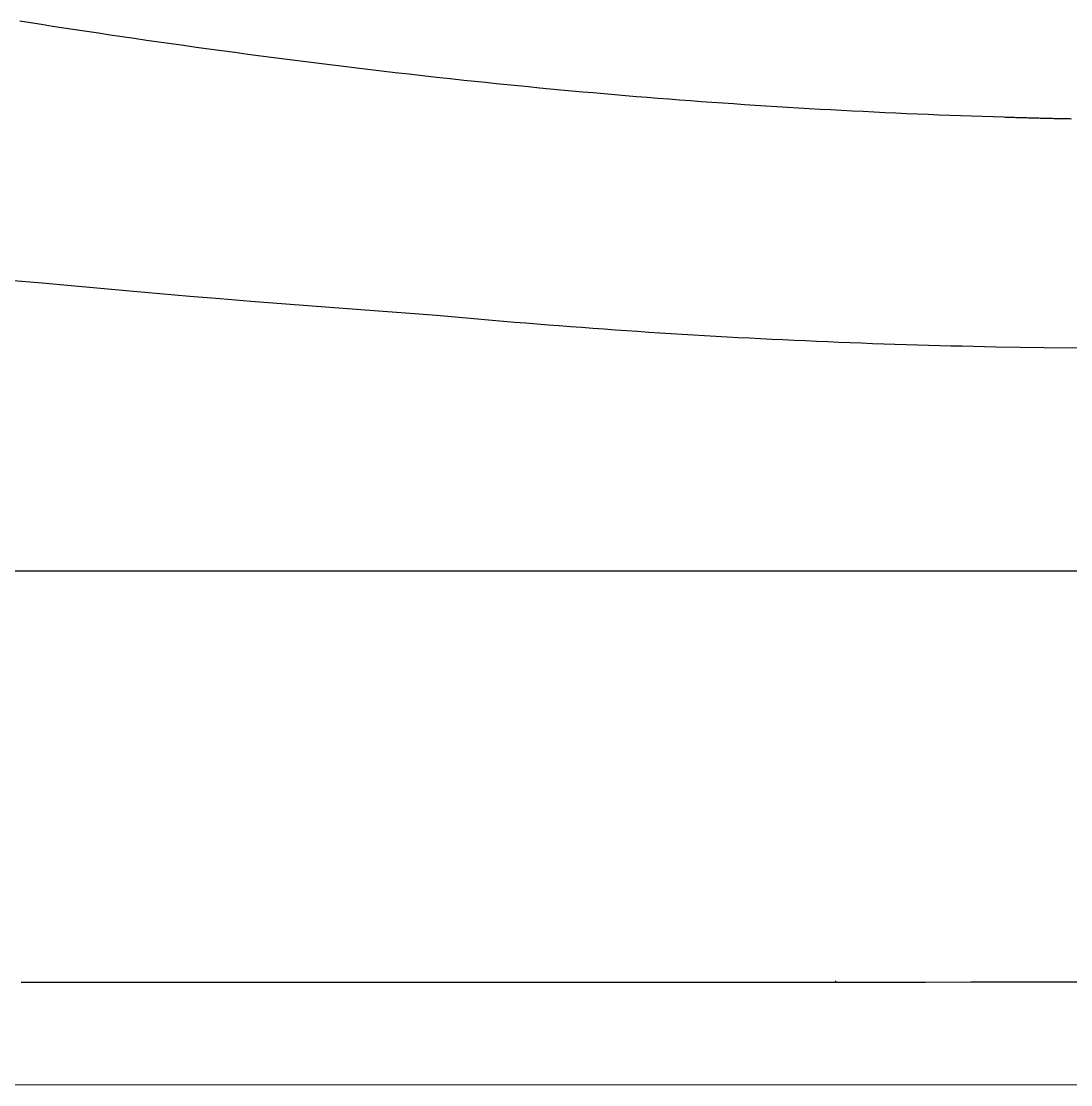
# Model space of a CAD drawing. Header units: millimetres. Extents: x 0 to 1800, y -67 to 2530.
# Drawn here: x 528.72 to 577.65, y 615.56 to 665.16 of the extents above; entities that cross this region are included whole.
import ezdxf

# ---------------------------------------------------------------- set-up
doc = ezdxf.new("R2010")
doc.units = ezdxf.units.MM
doc.layers.add('내부선 및 부속', color=4, linetype='Continuous')
doc.layers.add('외형선', color=3, linetype='Continuous')

msp = doc.modelspace()

# ---------------------------------------------------------------- linework, layer by layer
at = {"layer": '내부선 및 부속', "linetype": 'Continuous'}
for p, q in [((529.151, 665.083), (528.647, 665.162)), ((529.662, 665.004), (529.151, 665.083)), ((530.18, 664.924), (529.662, 665.004)), ((530.705, 664.843), (530.18, 664.924)), ((531.236, 664.763), (530.705, 664.843)), ((531.774, 664.681), (531.236, 664.763)), ((532.318, 664.6), (531.774, 664.681)), ((532.868, 664.518), (532.318, 664.6)), ((533.425, 664.436), (532.868, 664.518)), ((533.987, 664.354), (533.425, 664.436)), ((534.554, 664.272), (533.987, 664.354)), ((535.127, 664.189), (534.554, 664.272)), ((535.706, 664.107), (535.127, 664.189)), ((536.289, 664.025), (535.706, 664.107)), ((536.877, 663.942), (536.289, 664.025)), ((537.47, 663.86), (536.877, 663.942)), ((538.068, 663.779), (537.47, 663.86)), ((538.669, 663.697), (538.068, 663.779)), ((539.275, 663.616), (538.669, 663.697)), ((539.885, 663.535), (539.275, 663.616)), ((540.499, 663.455), (539.885, 663.535)), ((541.116, 663.375), (540.499, 663.455)), ((541.736, 663.296), (541.116, 663.375)), ((542.359, 663.217), (541.736, 663.296)), ((542.986, 663.139), (542.359, 663.217)), ((543.615, 663.062), (542.986, 663.139)), ((544.246, 662.985), (543.615, 663.062)), ((544.88, 662.909), (544.246, 662.985)), ((545.515, 662.834), (544.88, 662.909)), ((546.153, 662.76), (545.515, 662.834)), ((546.792, 662.687), (546.153, 662.76)), ((547.433, 662.614), (546.792, 662.687)), ((548.075, 662.543), (547.433, 662.614)), ((548.717, 662.473), (548.075, 662.543)), ((549.36, 662.404), (548.717, 662.473)), ((549.862, 662.35), (549.36, 662.404)), ((550.365, 662.298), (549.862, 662.35)), ((550.867, 662.246), (550.365, 662.298)), ((551.369, 662.195), (550.867, 662.246)), ((551.871, 662.145), (551.369, 662.195)), ((552.374, 662.096), (551.871, 662.145)), ((552.876, 662.047), (552.374, 662.096)), ((553.379, 661.999), (552.876, 662.047)), ((553.881, 661.952), (553.379, 661.999)), ((554.384, 661.906), (553.881, 661.952)), ((554.887, 661.86), (554.384, 661.906)), ((555.389, 661.816), (554.887, 661.86)), ((555.892, 661.772), (555.389, 661.816)), ((556.395, 661.728), (555.892, 661.772)), ((556.898, 661.686), (556.395, 661.728)), ((557.402, 661.644), (556.898, 661.686)), ((557.905, 661.603), (557.402, 661.644)), ((558.408, 661.563), (557.905, 661.603)), ((558.911, 661.524), (558.408, 661.563)), ((559.415, 661.485), (558.911, 661.524)), ((559.918, 661.447), (559.415, 661.485)), ((560.421, 661.41), (559.918, 661.447)), ((560.925, 661.374), (560.421, 661.41)), ((561.429, 661.338), (560.925, 661.374)), ((561.932, 661.303), (561.429, 661.338)), ((562.436, 661.269), (561.932, 661.303)), ((562.94, 661.236), (562.436, 661.269)), ((563.443, 661.203), (562.94, 661.236)), ((563.947, 661.172), (563.443, 661.203)), ((564.451, 661.141), (563.947, 661.172)), ((564.955, 661.11), (564.451, 661.141)), ((565.459, 661.081), (564.955, 661.11)), ((565.963, 661.052), (565.459, 661.081)), ((566.467, 661.024), (565.963, 661.052)), ((566.971, 660.997), (566.467, 661.024)), ((567.476, 660.971), (566.971, 660.997)), ((567.98, 660.945), (567.476, 660.971)), ((568.484, 660.921), (567.98, 660.945)), ((568.988, 660.896), (568.484, 660.921)), ((569.493, 660.873), (568.988, 660.896)), ((569.997, 660.851), (569.493, 660.873)), ((570.501, 660.829), (569.997, 660.851)), ((571.006, 660.808), (570.501, 660.829)), ((571.51, 660.788), (571.006, 660.808)), ((572.015, 660.768), (571.51, 660.788)), ((572.519, 660.75), (572.015, 660.768)), ((573.024, 660.732), (572.519, 660.75)), ((573.529, 660.715), (573.024, 660.732)), ((574.033, 660.698), (573.529, 660.715)), ((574.538, 660.683), (574.033, 660.698)), ((574.597, 660.68), (574.534, 660.682)), ((574.66, 660.678), (574.597, 660.68)), ((574.723, 660.676), (574.66, 660.678)), ((574.786, 660.674), (574.723, 660.676)), ((574.849, 660.672), (574.786, 660.674)), ((574.912, 660.671), (574.849, 660.672)), ((574.975, 660.669), (574.912, 660.671)), ((575.038, 660.667), (574.975, 660.669)), ((575.101, 660.665), (575.038, 660.667)), ((575.165, 660.663), (575.101, 660.665)), ((575.228, 660.661), (575.165, 660.663)), ((575.291, 660.659), (575.228, 660.661)), ((575.354, 660.657), (575.291, 660.659)), ((575.417, 660.656), (575.354, 660.657)), ((575.48, 660.654), (575.417, 660.656)), ((575.543, 660.652), (575.48, 660.654)), ((575.606, 660.65), (575.543, 660.652)), ((575.669, 660.648), (575.606, 660.65)), ((575.732, 660.647), (575.669, 660.648)), ((575.795, 660.645), (575.732, 660.647)), ((575.858, 660.643), (575.795, 660.645)), ((575.921, 660.642), (575.858, 660.643)), ((575.984, 660.64), (575.921, 660.642)), ((576.047, 660.638), (575.984, 660.64)), ((576.111, 660.637), (576.047, 660.638)), ((576.174, 660.635), (576.111, 660.637)), ((576.237, 660.633), (576.174, 660.635)), ((576.3, 660.632), (576.237, 660.633)), ((576.363, 660.63), (576.3, 660.632)), ((576.426, 660.629), (576.363, 660.63)), ((576.489, 660.627), (576.426, 660.629)), ((576.552, 660.626), (576.489, 660.627)), ((576.615, 660.624), (576.552, 660.626)), ((576.678, 660.623), (576.615, 660.624)), ((576.741, 660.621), (576.678, 660.623)), ((576.804, 660.62), (576.741, 660.621)), ((576.867, 660.618), (576.804, 660.62)), ((576.93, 660.617), (576.867, 660.618)), ((576.993, 660.616), (576.93, 660.617)), ((577.057, 660.614), (576.993, 660.616)), ((577.12, 660.613), (577.057, 660.614)), ((577.183, 660.612), (577.12, 660.613)), ((577.246, 660.61), (577.183, 660.612)), ((577.309, 660.609), (577.246, 660.61)), ((577.372, 660.608), (577.309, 660.609)), ((577.435, 660.606), (577.372, 660.608)), ((577.498, 660.605), (577.435, 660.606)), ((577.561, 660.604), (577.498, 660.605)), ((577.624, 660.603), (577.561, 660.604)), ((577.687, 660.601), (577.624, 660.603)), ((528.358, 653.076), (529.691, 652.953)), ((529.691, 652.953), (531.04, 652.829)), ((531.04, 652.829), (532.404, 652.707)), ((532.404, 652.707), (533.783, 652.585)), ((533.783, 652.585), (535.175, 652.464)), ((535.175, 652.464), (536.578, 652.344)), ((536.578, 652.344), (537.992, 652.225)), ((537.992, 652.225), (539.415, 652.109)), ((539.415, 652.109), (540.847, 651.995)), ((540.847, 651.995), (542.285, 651.884)), ((542.285, 651.884), (543.729, 651.774)), ((543.729, 651.774), (545.177, 651.666)), ((545.177, 651.666), (546.628, 651.56)), ((546.628, 651.56), (548.081, 651.456)), ((548.081, 651.456), (548.601, 651.407)), ((548.601, 651.407), (549.121, 651.36)), ((549.121, 651.36), (549.642, 651.313)), ((549.642, 651.313), (550.162, 651.266)), ((550.162, 651.266), (550.683, 651.221)), ((550.683, 651.221), (551.203, 651.176)), ((551.203, 651.176), (551.724, 651.132)), ((551.724, 651.132), (552.245, 651.089)), ((552.245, 651.089), (552.765, 651.047)), ((552.765, 651.047), (553.286, 651.005)), ((553.286, 651.005), (553.807, 650.964)), ((553.807, 650.964), (554.328, 650.924)), ((554.328, 650.924), (554.849, 650.885)), ((554.849, 650.885), (555.37, 650.846)), ((555.37, 650.846), (555.891, 650.809)), ((555.891, 650.809), (556.413, 650.772)), ((556.413, 650.772), (556.934, 650.736)), ((556.934, 650.736), (557.455, 650.7)), ((557.455, 650.7), (557.977, 650.665)), ((557.977, 650.665), (558.498, 650.632)), ((558.498, 650.632), (559.019, 650.598)), ((559.019, 650.598), (559.541, 650.566)), ((559.541, 650.566), (560.063, 650.535)), ((560.063, 650.535), (560.584, 650.504)), ((560.584, 650.504), (561.106, 650.474)), ((561.106, 650.474), (561.628, 650.445)), ((561.628, 650.445), (562.149, 650.416)), ((562.149, 650.416), (562.671, 650.389)), ((562.671, 650.389), (563.193, 650.362)), ((563.193, 650.362), (563.715, 650.336)), ((563.715, 650.336), (564.237, 650.311)), ((564.237, 650.311), (564.759, 650.286)), ((564.759, 650.286), (565.281, 650.263)), ((565.281, 650.263), (565.803, 650.24)), ((565.803, 650.24), (566.325, 650.218)), ((566.325, 650.218), (566.847, 650.197)), ((566.847, 650.197), (567.369, 650.176)), ((567.369, 650.176), (567.891, 650.156)), ((567.891, 650.156), (568.413, 650.138)), ((568.413, 650.138), (568.936, 650.12)), ((568.936, 650.12), (569.458, 650.102)), ((569.458, 650.102), (569.98, 650.086)), ((569.98, 650.086), (570.502, 650.07)), ((570.502, 650.07), (571.025, 650.055)), ((571.025, 650.055), (571.547, 650.041)), ((571.547, 650.041), (572.069, 650.028)), ((572.069, 650.028), (572.592, 650.016)), ((572.592, 650.016), (573.114, 650.004)), ((573.114, 650.004), (573.637, 649.993)), ((573.637, 649.993), (574.159, 649.983)), ((574.159, 649.983), (576.421, 649.947)), ((576.421, 649.947), (578.683, 649.932)), ((528.369, 639.533), (529.7, 639.533)), ((529.7, 639.533), (531.043, 639.533)), ((531.043, 639.533), (532.4, 639.533)), ((532.4, 639.533), (533.77, 639.533)), ((533.77, 639.533), (535.153, 639.533)), ((535.153, 639.533), (536.549, 639.533)), ((536.549, 639.533), (537.958, 639.533)), ((537.958, 639.533), (539.38, 639.533)), ((539.38, 639.533), (540.815, 639.533)), ((540.815, 639.533), (542.262, 639.533)), ((542.262, 639.533), (543.712, 639.533)), ((543.712, 639.533), (545.165, 639.533)), ((545.165, 639.533), (546.621, 639.533)), ((546.621, 639.533), (548.081, 639.533)), ((548.081, 639.533), (550.864, 639.533)), ((550.864, 639.533), (553.648, 639.533)), ((553.648, 639.533), (556.431, 639.533)), ((556.431, 639.533), (559.215, 639.533)), ((559.215, 639.533), (561.998, 639.533)), ((561.998, 639.533), (564.782, 639.533)), ((564.782, 639.533), (567.565, 639.533)), ((567.565, 639.533), (570.349, 639.533)), ((570.349, 639.533), (573.132, 639.533)), ((573.132, 639.533), (575.916, 639.533)), ((575.916, 639.533), (578.699, 639.533)), ((528.717, 620.339), (529.044, 620.339)), ((529.044, 620.339), (529.194, 620.339)), ((529.194, 620.339), (529.37, 620.339)), ((529.37, 620.339), (529.575, 620.339)), ((529.575, 620.339), (529.806, 620.339)), ((529.806, 620.339), (530.064, 620.339)), ((530.064, 620.339), (530.35, 620.339)), ((530.35, 620.339), (530.662, 620.339)), ((530.662, 620.339), (531, 620.339)), ((531, 620.339), (531.365, 620.339)), ((531.365, 620.339), (531.756, 620.339)), ((531.756, 620.339), (532.173, 620.339)), ((532.173, 620.339), (532.616, 620.339)), ((532.616, 620.339), (533.084, 620.339)), ((533.084, 620.339), (533.577, 620.339)), ((533.577, 620.339), (534.094, 620.339)), ((534.094, 620.339), (534.636, 620.339)), ((534.636, 620.339), (535.201, 620.339)), ((535.201, 620.339), (535.789, 620.339)), ((535.789, 620.339), (536.401, 620.339)), ((536.401, 620.339), (537.036, 620.339)), ((537.036, 620.339), (537.692, 620.339)), ((537.692, 620.339), (538.369, 620.339)), ((538.369, 620.339), (539.069, 620.339)), ((539.069, 620.339), (539.79, 620.339)), ((539.79, 620.339), (540.532, 620.339)), ((540.532, 620.339), (541.295, 620.339)), ((541.295, 620.339), (542.076, 620.339)), ((542.076, 620.339), (542.875, 620.339)), ((542.875, 620.339), (543.694, 620.339)), ((543.694, 620.339), (544.531, 620.339)), ((544.531, 620.339), (545.383, 620.339)), ((545.383, 620.339), (546.252, 620.339)), ((546.252, 620.339), (547.139, 620.339)), ((547.139, 620.339), (548.04, 620.339)), ((548.04, 620.339), (548.954, 620.339)), ((548.954, 620.339), (549.881, 620.339)), ((549.881, 620.339), (550.823, 620.339)), ((550.823, 620.339), (551.779, 620.339)), ((551.779, 620.339), (552.748, 620.339)), ((552.748, 620.339), (553.727, 620.339)), ((553.727, 620.339), (554.716, 620.339)), ((554.716, 620.339), (555.715, 620.339)), ((555.715, 620.339), (556.724, 620.339)), ((556.724, 620.339), (557.74, 620.339)), ((557.74, 620.339), (558.763, 620.339)), ((558.763, 620.339), (559.793, 620.339)), ((559.793, 620.339), (560.831, 620.339)), ((560.831, 620.339), (561.871, 620.339)), ((561.871, 620.339), (562.915, 620.339)), ((562.915, 620.339), (562.974, 620.339)), ((562.974, 620.339), (563.033, 620.339)), ((563.033, 620.339), (563.094, 620.339)), ((563.094, 620.339), (563.155, 620.339)), ((563.155, 620.339), (563.217, 620.339)), ((563.217, 620.339), (563.279, 620.339)), ((563.279, 620.339), (563.342, 620.339)), ((563.342, 620.339), (563.406, 620.339)), ((563.406, 620.339), (563.47, 620.339)), ((563.47, 620.339), (563.535, 620.339)), ((563.535, 620.339), (563.601, 620.339)), ((563.601, 620.339), (563.667, 620.339)), ((563.667, 620.339), (563.734, 620.339)), ((563.734, 620.339), (563.802, 620.339)), ((563.802, 620.339), (563.87, 620.339)), ((563.87, 620.339), (563.939, 620.339)), ((563.939, 620.339), (564.009, 620.339)), ((564.009, 620.339), (564.079, 620.339)), ((564.079, 620.339), (564.15, 620.339)), ((564.15, 620.339), (564.222, 620.339)), ((564.222, 620.339), (564.294, 620.339)), ((564.294, 620.339), (564.367, 620.339)), ((564.367, 620.339), (564.441, 620.339)), ((564.441, 620.339), (564.515, 620.339)), ((564.515, 620.339), (564.59, 620.339)), ((564.59, 620.339), (564.666, 620.339)), ((564.666, 620.339), (564.742, 620.339)), ((564.742, 620.339), (564.819, 620.339)), ((564.819, 620.339), (564.897, 620.339)), ((564.897, 620.339), (564.976, 620.339)), ((564.976, 620.339), (565.055, 620.339)), ((565.055, 620.339), (565.134, 620.339)), ((565.134, 620.339), (565.215, 620.339)), ((565.215, 620.339), (565.296, 620.339)), ((565.296, 620.339), (565.377, 620.339)), ((565.377, 620.339), (565.46, 620.339)), ((565.46, 620.339), (565.543, 620.339)), ((565.543, 620.339), (565.626, 620.339)), ((565.626, 620.339), (565.711, 620.339)), ((565.711, 620.339), (565.796, 620.339)), ((565.796, 620.339), (565.881, 620.339)), ((565.881, 620.339), (565.968, 620.339)), ((565.968, 620.339), (566.055, 620.339)), ((566.055, 620.339), (566.142, 620.339)), ((566.142, 620.339), (566.231, 620.339)), ((566.231, 620.339), (566.32, 620.339)), ((566.32, 620.339), (566.409, 620.339)), ((566.409, 620.339), (566.5, 620.339)), ((566.5, 620.339), (566.591, 620.339)), ((566.591, 620.339), (566.683, 620.339)), ((566.683, 620.399), (566.683, 620.386)), ((566.683, 620.386), (566.683, 620.375)), ((566.683, 620.375), (566.683, 620.366)), ((566.683, 620.366), (566.683, 620.358)), ((566.683, 620.358), (566.683, 620.351)), ((566.683, 620.351), (566.683, 620.346)), ((566.683, 620.346), (566.683, 620.342)), ((566.683, 620.342), (566.683, 620.34)), ((566.683, 620.34), (566.683, 620.339)), ((568.786, 620.331), (566.683, 620.33)), ((570.89, 620.331), (568.786, 620.331)), ((572.994, 620.332), (570.89, 620.331)), ((575.098, 620.332), (572.994, 620.332)), ((577.202, 620.332), (575.098, 620.332)), ((579.305, 620.333), (577.202, 620.332))]:
    msp.add_line(p, q, dxfattribs=at)
at = {"layer": '외형선', "lineweight": 18}
msp.add_line((470.856, 615.556), (971.237, 615.556), dxfattribs=at)

doc.saveas('drawing.dxf')
